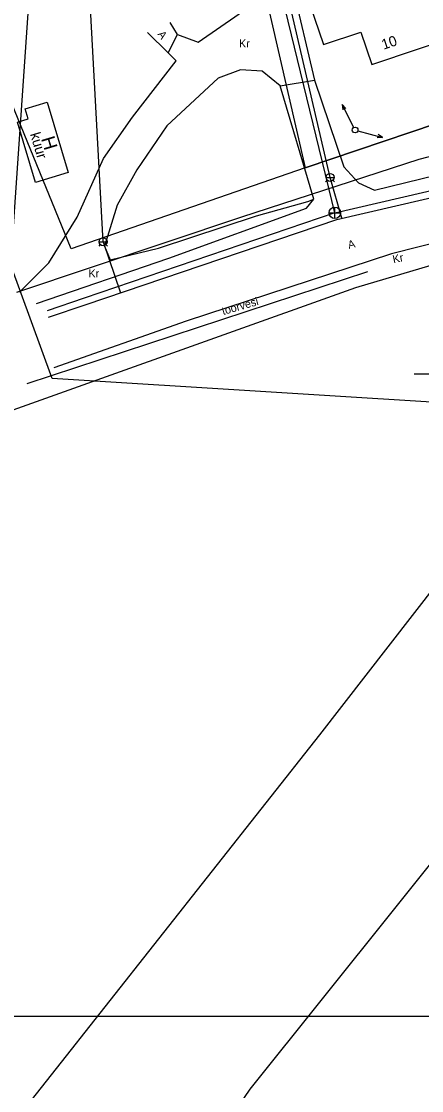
# Model space of a CAD drawing. Extents: x 641402 to 642190, y 6455542 to 6456258.
# Drawn here: x 641763.6 to 641798.7, y 6455787.3 to 6455880.8 of the extents above; entities that cross this region are included whole.
import ezdxf

# ---------------------------------------------------------------- set-up
doc = ezdxf.new("R2010")
doc.units = 0
for name, color, linetype in [('HOONE', 7, 'Continuous'), ('KKAEV', 7, 'Continuous'), ('KPKAABEL', 7, 'Continuous'), ('KTRASS', 7, 'Continuous'), ('MOOTPIIR', 7, 'Continuous'), ('MPOHULIIN', 7, 'Continuous'), ('PIIR', 7, 'Continuous'), ('POST', 7, 'Continuous'), ('TEE', 7, 'Continuous'), ('VKAEV', 7, 'Continuous'), ('VORK', 7, 'Continuous'), ('VORMISTUS', 7, 'Continuous'), ('VTRASS', 7, 'Continuous')]:
    doc.layers.add(name, color=color, linetype=linetype)

msp = doc.modelspace()

# ---------------------------------------------------------------- linework, layer by layer
at = {"layer": 'HOONE'}
for points in [[(641794.294, 6455877.071), (641814.744, 6455883.954), (641813.822, 6455886.693), (641816.892, 6455887.726), (641815.333, 6455892.357), (641812.099, 6455891.269), (641811.109, 6455894.21), (641803.42, 6455891.622), (641802.839, 6455893.348), (641797.45, 6455891.534), (641798.031, 6455889.808), (641790.75, 6455887.358), (641791.734, 6455884.435), (641788.541, 6455883.36), (641790.073, 6455878.809), (641793.339, 6455879.908), (641794.294, 6455877.071)], [(641763.277, 6455872.034), (641764.22, 6455872.317), (641763.956, 6455873.197), (641765.88, 6455873.775), (641767.729, 6455867.618), (641764.862, 6455866.757), (641763.277, 6455872.034)]]:
    msp.add_lwpolyline(points, dxfattribs=at)
at = {"layer": 'KKAEV'}
for p, q in [((641790.565, 6455864.092), (641791.565, 6455864.092)), ((641791.065, 6455863.592), (641791.065, 6455864.592))]:
    msp.add_line(p, q, dxfattribs=at)
msp.add_circle((641791.065, 6455864.092), 0.5, dxfattribs=at)
at = {"layer": 'KPKAABEL'}
msp.add_lwpolyline([(641825.85, 6455849.95), (641830.08, 6455859.21), (641833.62, 6455866.76), (641835.18, 6455871.96), (641834.52, 6455873.08), (641826.52, 6455873.08), (641817.42, 6455873.08), (641807.4, 6455871.09), (641798.434, 6455868.746), (641782.895, 6455863.702), (641763.188, 6455857.117)], dxfattribs=at)
at = {"layer": 'KTRASS'}
for points in [[(641791.065, 6455864.092), (641784.259, 6455892.034), (641791.957, 6455895.873), (641801.557, 6455900.433), (641804.473, 6455891.976)], [(641791.065, 6455864.092), (641814.457, 6455869.508), (641819.868, 6455870.761)], [(641791.065, 6455864.092), (641769.117, 6455856.63)], [(641769.117, 6455856.63), (641765.881, 6455855.529)]]:
    msp.add_lwpolyline(points, dxfattribs=at)
at = {"layer": 'MOOTPIIR'}
msp.add_lwpolyline([(641958.35, 6455822.816), (641906.722, 6455838.024), (641895.866, 6455817.746), (641847.374, 6455830.057), (641835.553, 6455846.955), (641804.672, 6455847.197), (641766.313, 6455849.611), (641762.695, 6455859.508), (641766.555, 6455915.512), (641804.672, 6455915.029), (641797.917, 6455933.134), (641783.683, 6455938.686), (641764.142, 6455957.033), (641738.82, 6456019.944)], dxfattribs=at)
at = {"layer": 'MPOHULIIN'}
for p, q in [((641791.701, 6455873.565), (641791.773, 6455873.095)), ((641791.701, 6455873.565), (641792.039, 6455873.231)), ((641792.726, 6455871.563), (641791.701, 6455873.565)), ((641792.84, 6455871.34), (641792.84, 6455871.34)), ((641792.84, 6455871.34), (641792.84, 6455871.34)), ((641793.081, 6455871.274), (641795.251, 6455870.677)), ((641795.251, 6455870.677), (641794.776, 6455870.654)), ((641795.251, 6455870.677), (641794.855, 6455870.942))]:
    msp.add_line(p, q, dxfattribs=at)
at = {"layer": 'PIIR'}
for points in [[(641763.69, 6455914.11), (641778.51, 6455911.29), (641788.47, 6455868.04), (641820.63, 6455878.89), (641824.3, 6455878.7), (641818.09, 6455896.35), (641805.23, 6455909.14), (641808.22, 6455911.78), (641784.3, 6455941.24), (641744.44, 6455921.95)], [(641836.03, 6455859.17), (641814.75, 6455864.03), (641815.61, 6455861.8), (641818.32, 6455855.24), (641789.72, 6455818.41), (641756.82, 6455776.78), (641728.85, 6455737.98), (641704.95, 6455741.98), (641707.04, 6455695.48), (641696.96, 6455668.57), (641680.73, 6455628.32), (641652.56, 6455553.16), (641660.8, 6455541.98), (641686.12, 6455610.26), (641717.09, 6455682.25), (641746.02, 6455738.69), (641761.52, 6455754.99), (641783.67, 6455787.4), (641809.1, 6455819.19), (641833.44, 6455854.91)]]:
    msp.add_lwpolyline(points, close=True, dxfattribs=at)
msp.add_lwpolyline([(641666.47, 6455814.86), (641708.51, 6455827.47), (641792.92, 6455857.55), (641814.75, 6455864.03), (641836.03, 6455859.17), (641835.37, 6455858.12), (641888.18, 6455847.14), (641920.87, 6455838.11), (642017.81, 6455814.02), (642026.82, 6455832.03), (641987.13, 6455842.3), (641926.2, 6455858.07), (641908.7, 6455863), (641853.07, 6455873.32), (641843.99, 6455875.09), (641824.3, 6455878.7), (641820.63, 6455878.89), (641788.47, 6455868.04), (641767.99, 6455860.95), (641762.5, 6455874.36), (641716.55, 6455854.87), (641719.97, 6455845.7), (641666.25, 6455827.3)], dxfattribs=at)
at = {"layer": 'POST'}
msp.add_circle((641792.84, 6455871.34), 0.25, dxfattribs=at)
at = {"layer": 'TEE'}
for points in [[(641777.299, 6455879.688), (641779.118, 6455879.026), (641782.679, 6455881.518), (641783.648, 6455883.217), (641784.33, 6455885.794), (641783.513, 6455889.773)], [(641787.575, 6455887.904), (641787.13, 6455886.287), (641787.323, 6455884.007), (641789.297, 6455875.692)], [(641774.68, 6455879.858), (641776.478, 6455878.081), (641777.299, 6455879.688), (641776.654, 6455880.74)], [(641763.462, 6455857.15), (641766.025, 6455859.704), (641768.518, 6455863.703), (641770.814, 6455868.859), (641773.35, 6455872.477), (641777.167, 6455877.397), (641776.478, 6455878.081)], [(641764.967, 6455856.162), (641776.548, 6455860.132), (641788.581, 6455864.513), (641789.233, 6455865.294), (641786.289, 6455875.207), (641789.297, 6455875.692), (641791.858, 6455868.13), (641793.151, 6455866.732), (641794.535, 6455866.075), (641801.347, 6455867.749), (641810.074, 6455869.619), (641820.896, 6455870.634), (641827.81, 6455871.05), (641837.73, 6455871.6), (641846.39, 6455871.38), (641847.37, 6455872.44), (641847.09, 6455873.37), (641843.57, 6455877.13)], [(641786.289, 6455875.207), (641784.715, 6455876.48), (641782.797, 6455876.608), (641780.854, 6455875.881), (641776.363, 6455871.698), (641773.736, 6455867.861), (641772.02, 6455864.767), (641770.901, 6455861.174), (641771.387, 6455859.978), (641775.645, 6455860.997), (641784.218, 6455863.818), (641788.69, 6455865.078), (641789.233, 6455865.294)], [(641816.005, 6455846.725), (641816.609, 6455849.094), (641816.713, 6455851.685), (641816.131, 6455854.457), (641814.203, 6455858.006), (641813.061, 6455859.411), (641810.817, 6455861.183), (641807.617, 6455861.943), (641804.861, 6455862.152), (641800.884, 6455861.735), (641796.03, 6455860.51), (641778.042, 6455854.613), (641766.483, 6455850.523)]]:
    msp.add_lwpolyline(points, dxfattribs=at)
at = {"layer": 'VKAEV'}
for p, q in [((641790.4, 6455866.949), (641790.26, 6455866.809)), ((641790.297, 6455867.196), (641790.997, 6455867.196)), ((641790.894, 6455866.949), (641791.034, 6455866.809)), ((641770.538, 6455861.311), (641770.398, 6455861.171)), ((641770.435, 6455861.558), (641771.135, 6455861.558)), ((641771.032, 6455861.311), (641771.172, 6455861.171))]:
    msp.add_line(p, q, dxfattribs=at)
for centre in [(641790.647, 6455867.196), (641770.785, 6455861.558)]:
    msp.add_circle(centre, 0.35, dxfattribs=at)
at = {"layer": 'VORK'}
msp.add_line((641798, 6455850), (641802, 6455850), dxfattribs=at)
at = {"layer": 'VORMISTUS'}
msp.add_line((641737.83, 6455793.813), (641979.977, 6455793.813), dxfattribs=at)
at = {"layer": 'VTRASS'}
for points in [[(641770.785, 6455861.558), (641767.918, 6455914.217), (641775.27, 6455912.335)], [(641791.684, 6455863.619), (641790.647, 6455867.196), (641784.953, 6455891.768), (641798.581, 6455898.393)], [(641766.017, 6455854.959), (641769.299, 6455856.058), (641791.23, 6455863.514), (641814.301, 6455868.856), (641820.395, 6455870.267), (641830.628, 6455869.282), (641889.053, 6455865.176)], [(641770.785, 6455861.558), (641772.307, 6455857.08)], [(641793.936, 6455858.944), (641764.101, 6455849.122)]]:
    msp.add_lwpolyline(points, dxfattribs=at)

# ---------------------------------------------------------------- texts
at = {"layer": 'HOONE'}
for s, height, rotation, p in [('10', 0.9, 18.60205, (641795.33, 6455878.357)), ('kuur', 0.9, 286.71546, (641764.378, 6455870.983)), ('H', 1.2, 286.71546, (641765.34, 6455870.589))]:
    msp.add_text(s, height=height, rotation=rotation, dxfattribs=at).set_placement(p)
at = {"layer": 'TEE'}
for s, rotation, p in [('A', 306.1586, (641775.515, 6455879.712)), ('A', 14.04043, (641792.301, 6455860.933)), ('Kr', 12.05706, (641796.206, 6455859.673))]:
    msp.add_text(s, height=0.7, rotation=rotation, dxfattribs=at).set_placement(p)
for p in [(641782.681, 6455878.564), (641769.504, 6455858.439)]:
    msp.add_text('Kr', height=0.7, dxfattribs=at).set_placement(p)
at = {"layer": 'VTRASS'}
msp.add_text('toorvesi', height=0.7, rotation=16.01056, dxfattribs=at).set_placement((641781.294, 6455855.144))

doc.saveas('drawing.dxf')
